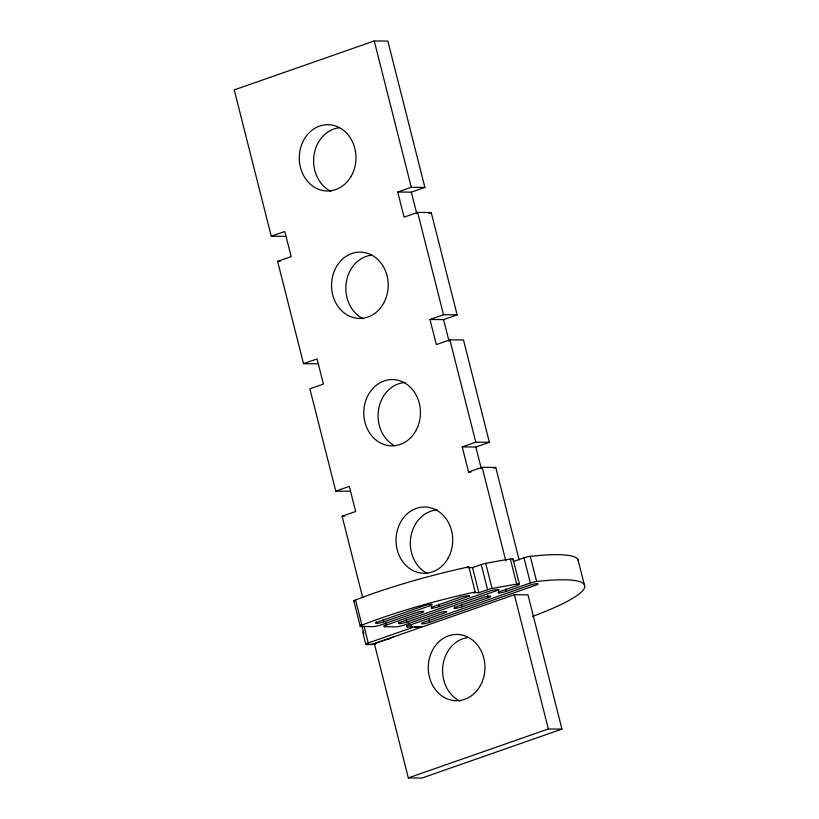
<?xml version="1.0" encoding="UTF-8"?>
<svg xmlns="http://www.w3.org/2000/svg" width="819" height="819" viewBox="0 0 819 819"><rect width="100%" height="100%" fill="white"/><g stroke="black" fill="none" stroke-linecap="round" stroke-linejoin="round"><path stroke-width="1.23" d="M471.058 472.061L468.581 472.031L462.223 446.898L475.829 447.041L489.373 442.301L463.493 339.998L449.887 339.865L436.332 344.594L429.975 319.461L443.581 319.605L457.135 314.865L431.244 212.561L417.639 212.428L404.084 217.158L397.727 192.025L411.333 192.168L424.887 187.428L387.858 41.093L374.242 40.95L234.234 89.895L271.263 236.23L284.869 236.374M271.263 236.23L284.807 231.501L291.175 256.634L277.621 261.374L303.511 363.667L317.117 363.81M397.727 192.025L411.281 187.295L424.887 187.428M428.982 213.35L431.244 212.561M303.511 363.667L317.055 358.937L323.413 384.07L309.869 388.81L335.759 491.103L349.365 491.246M429.975 319.461L443.519 314.731L457.135 314.865M335.759 491.103L349.303 486.373L355.661 511.506L342.117 516.246L362.694 597.594M462.223 446.898L475.767 442.158L489.373 442.301M468.581 472.031L482.125 467.301L495.741 467.434L519.123 559.879M493.478 468.222L495.741 467.434M498.495 591.379L498.894 592.946A5.508 0.839 -14.2 0 1 500.552 591.338L516.943 585.616A5.508 0.839 -14.2 0 0 516.707 584.182A137.715 21.069 -14.2 0 0 492.076 588.513A5.508 0.839 -14.2 0 0 487.581 589.711L478.89 592.751L473.177 592.69L475.184 591.983L468.826 566.85L466.82 567.557L472.532 567.608L481.224 564.578A5.508 0.839 -14.2 0 1 485.708 563.37A137.715 21.069 -14.2 0 1 510.35 559.039A5.508 0.839 -14.2 0 1 512.346 559.746M513.165 561.629L524.006 557.841A5.508 0.839 -14.2 0 1 530.282 556.357A137.715 21.069 -14.2 0 1 578.409 561.496M376.535 623.392A5.508 0.839 -14.2 0 0 383.906 621.836L429.699 605.835A5.508 0.839 -14.2 0 0 431.357 604.227A5.508 0.839 -14.2 0 0 423.986 605.773L378.194 621.785A5.508 0.839 -14.2 0 0 376.535 623.392L376.136 621.816M384.244 625.153L384.643 626.719A5.508 0.839 -14.2 0 1 386.302 625.112L421.304 612.878A5.508 0.839 -14.2 0 0 422.962 611.271A5.508 0.839 -14.2 0 0 415.591 612.817L380.589 625.051A5.508 0.839 -14.2 0 1 373.218 626.607L360.974 626.484L360.575 624.907M432.002 608.107A5.508 0.839 -14.2 0 0 439.373 606.562L469.86 595.904L467.004 595.874A5.508 0.839 -14.2 0 0 459.633 597.42L433.661 606.5A5.508 0.839 -14.2 0 0 432.002 608.107L431.603 606.541M399.385 623.617A5.508 0.839 -14.2 0 0 406.767 622.071L499.129 589.782L496.273 589.752A5.508 0.839 -14.2 0 0 488.892 591.308L401.054 622.01A5.508 0.839 -14.2 0 0 399.385 623.617L398.996 622.051M454.852 608.343A5.508 0.839 -14.2 0 0 462.233 606.797L488.196 597.716A5.508 0.839 -14.2 0 0 489.854 596.109A5.508 0.839 -14.2 0 0 482.483 597.655L456.511 606.736A5.508 0.839 -14.2 0 0 454.852 608.343L454.453 606.777M498.894 592.946A5.508 0.839 -14.2 0 0 506.265 591.4L530.374 582.974A5.508 0.839 -14.2 0 1 536.65 581.49L530.282 556.357M375.808 643.99L366.554 644.676A5.508 0.911 -13.8 0 1 368.202 642.997L409.889 628.419A5.508 0.911 -13.8 0 0 411.537 626.74L411.148 625.184M429.617 622.307L535.626 585.247A5.508 0.839 -14.2 0 0 537.295 583.64A5.508 0.839 -14.2 0 0 529.913 585.186L423.904 622.245A5.508 0.839 -14.2 0 0 422.246 623.853A5.508 0.839 -14.2 0 0 429.617 622.307L429.013 619.911M370.874 644.829L514.373 594.737L527.979 594.87L561.947 729.105L421.939 778.05L408.323 777.907L374.365 643.673L387.909 638.943M408.323 777.907L548.341 728.971L561.947 729.105M277.621 261.374L280.098 261.394M342.117 516.246L344.584 516.267M384.643 626.719L396.068 626.832A5.508 0.839 -14.2 0 0 403.439 625.286L438.452 613.052A5.508 0.839 -14.2 0 1 445.823 611.506A5.508 0.839 -14.2 0 1 444.164 613.114L409.162 625.347L408.548 622.952M407.094 626.873A5.508 1.177 -12.1 0 0 407.504 626.955L421.601 627.098L414.414 626.842M577.917 559.408L584.275 584.551M524.006 557.841L530.374 582.974M513.073 559.111L519.43 584.244M510.35 559.039L516.707 584.182M374.242 40.95L411.281 187.295M417.639 212.428L443.519 314.731M449.887 339.865L475.767 442.158M482.125 467.301L505.835 560.974M514.373 594.737L548.341 728.971M411.333 192.168L416.789 213.708M443.581 319.605L449.027 341.144M475.829 447.041L481.275 468.581M505.661 589.004L506.265 591.4M485.708 563.37L492.076 588.513M481.224 564.578L487.581 589.711M487.592 595.321L488.196 597.716M472.532 567.608L478.89 592.751M461.619 604.402L462.233 606.797M438.769 604.166L439.373 606.562M429.095 603.439L429.699 605.835M406.163 619.676L406.767 622.071M407.104 625.378L407.504 626.955M385.698 622.716L386.302 625.112M383.302 619.44L383.906 621.836M468.826 566.85A137.715 21.069 -14.2 0 0 355.559 599.999L361.926 625.132A5.508 0.839 -14.2 0 0 360.974 626.484M353.839 600.951L360.196 626.085M364.086 626.238L368.202 642.997M361.855 625.532L363.912 633.906M362.725 631.961L365.817 644.522M388.841 639.178A11.026 1.74 -14.3 0 1 393.54 636.936M536.65 581.49A137.715 21.069 -14.2 0 1 532.463 616.451M361.926 625.132A137.715 21.069 -14.2 0 1 475.184 591.983M406.623 626.494A5.508 1.177 -12.1 0 1 408.128 625.337M354.207 601.32A5.508 0.839 -14.2 0 1 355.559 599.999M459.92 701.095A33.159 28.348 -89.4 0 1 442.905 665.54A33.159 28.348 -89.4 0 1 468.325 637.489M394.164 445.556A33.159 28.348 -89.4 0 1 378.654 409.06A33.159 28.348 -89.4 0 1 405.21 382.504M427.672 573.658A33.159 28.348 -89.4 0 1 410.769 537.295A33.159 28.348 -89.4 0 1 437.459 509.94M363.186 318.786A33.159 28.348 -89.4 0 1 346.161 283.231A33.159 28.348 -89.4 0 1 371.591 255.18M330.937 191.349A33.159 28.348 -89.4 0 1 313.923 155.794A33.159 28.348 -89.4 0 1 339.342 127.744M480.333 685.616A33.159 28.348 -89.4 0 0 458.169 634.459A33.159 28.348 -89.4 0 0 431.316 682.636A33.159 28.348 -89.4 0 0 480.333 685.616M415.847 430.753A33.159 28.348 -89.4 0 0 393.683 379.596A33.159 28.348 -89.4 0 0 366.82 427.764A33.159 28.348 -89.4 0 0 415.847 430.753M448.095 558.189A33.159 28.348 -89.4 0 0 425.921 507.033A33.159 28.348 -89.4 0 0 399.068 555.2A33.159 28.348 -89.4 0 0 448.095 558.189M383.599 303.317A33.159 28.348 -89.4 0 0 361.435 252.16A33.159 28.348 -89.4 0 0 334.572 300.327A33.159 28.348 -89.4 0 0 383.599 303.317M351.351 175.88A33.159 28.348 -89.4 0 0 329.187 124.723A33.159 28.348 -89.4 0 0 302.324 172.891A33.159 28.348 -89.4 0 0 351.351 175.88"/></g></svg>
